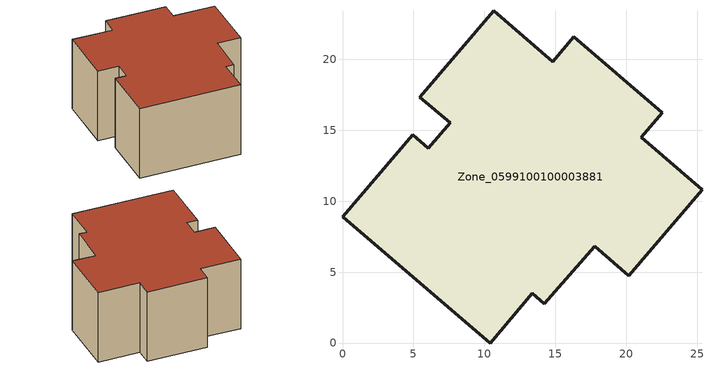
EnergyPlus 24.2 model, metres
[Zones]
Zone_0599100100003881
 floor ground (C_G): 14.82,19.84 16.32,21.58 22.54,16.25 21.05,14.51 25.35,10.82 20.17,4.74 17.8,6.82 14.23,2.77 13.39,3.5 10.4,0 0,8.91 4.95,14.67 6.04,13.74 7.58,15.53 5.46,17.34 10.65,23.41 z0
 wall outside (C_F): 5.46,17.34 7.58,15.53 6.04,13.74 4.95,14.67 0,8.91 10.4,0 13.39,3.5 14.23,2.77 17.8,6.82 20.17,4.74 25.35,10.82 21.05,14.51 22.54,16.25 16.32,21.58 14.82,19.84 10.65,23.41 5.46,17.34 z0:10.27
 roof outside (C_R): 14.82,19.84 10.65,23.41 5.46,17.34 7.58,15.53 6.04,13.74 4.95,14.67 0,8.91 10.4,0 13.39,3.5 14.23,2.77 17.8,6.82 20.17,4.74 25.35,10.82 21.05,14.51 22.54,16.25 16.32,21.58 z10.27
[BUILDING]
Pand.0599100100003881: North Axis=0; Terrain=City; Loads Convergence Tolerance Value=0.04; Temperature Convergence Tolerance Value=0.4; Solar Distribution=FullExterior; Maximum Number of Warmup Days=25; Minimum Number of Warmup Days=1
[Site:Location]
Rotterdam.The.Hague.AP_ZH_NLD Design_Conditions: Latitude=51.96; Longitude=4.45; Time Zone=1; Elevation=-4.5
[SITE:GROUNDTEMPERATURE:BUILDINGSURFACE]
18, 18, 18, 18, 18, 18, 18, 18, 18, 18, 18, 18
[MATERIAL] Thermal Absorptance=0.9; Solar Absorptance=0.7; Visible Absorptance=0.7
Name | Roughness | Thickness | Conductivity | Density | Specific Heat
G.D.2006-2014 | MediumSmooth | 0.15 | 0.06 | 540 | 1210
F.D.2006-2014 | Rough | 0.3 | 0.12 | 1920 | 840
R.D.2006-2014 | MediumRough | 0.2 | 0.08 | 1500 | 1000
[CONSTRUCTION]
C_G: G.D.2006-2014
C_F: F.D.2006-2014
C_R: R.D.2006-2014
[ZONE]
Zone_0599100100003881: Type=1; Multiplier=1; Ceiling Height=Autocalculate; Volume=Autocalculate; Floor Area=autocalculate; Part of Total Floor Area=Yes
[ZONEINFILTRATION:DESIGNFLOWRATE]
Infil_Zone_0599100100003881: Zone or ZoneList or Space or SpaceList=Zone_0599100100003881; Schedule=AlwaysOn; Design Flow Rate Calculation Method=Flow/Area; Flow Rate per Floor Area=0.0021; Constant Term Coefficient=1; Temperature Term Coefficient=0; Velocity Term Coefficient=0; Velocity Squared Term Coefficient=0
[HVACTEMPLATE:ZONE:IDEALLOADSAIRSYSTEM]
Zone_0599100100003881: Maximum Heating Supply Air Temperature=50; Minimum Cooling Supply Air Temperature=13; Maximum Heating Supply Air Humidity Ratio=0.0156; Minimum Cooling Supply Air Humidity Ratio=0.0077; Heating Limit=NoLimit; Cooling Limit=NoLimit; Dehumidification Control Type=ConstantSensibleHeatRatio; Cooling Sensible Heat Ratio=0.7; Dehumidification Setpoint=60; Humidification Control Type=None; Humidification Setpoint=30; Outdoor Air Method=None; Outdoor Air Flow Rate per Person=0.00944; Outdoor Air Flow Rate per Zone Floor Area=0; Outdoor Air Flow Rate per Zone=0; Demand Controlled Ventilation Type=None; Outdoor Air Economizer Type=NoEconomizer; Heat Recovery Type=None; Sensible Heat Recovery Effectiveness=0.7; Latent Heat Recovery Effectiveness=0.65
[ZONECONTROL:THERMOSTAT]
ThermostatControl_Zone_0599100100003881: Zone or ZoneList=Zone_0599100100003881; Control Type Schedule=DualSetpointControlType; Control 1=Thermostat_Zone_0599100100003881; Temperature Difference Between Cutout And Setpoint=0
[THERMOSTATSETPOINT:DUALSETPOINT]
Thermostat_Zone_0599100100003881: Heating Setpoint Temperature Schedule=HeatingSetpoint_Zone_0599100100003881; Cooling Setpoint Temperature Schedule=CoolingSetpoint_Zone_0599100100003881
[SCHEDULE:COMPACT]
HeatingSetpoint_Zone_0599100100003881: Through: 12/31, For: AllDays, Until: 24:00, 21
CoolingSetpoint_Zone_0599100100003881: Through: 12/31, For: AllDays, Until: 24:00, 24
DualSetpointControlType: Through: 12/31, For: AllDays, Until: 24:00, 4
AlwaysOn: Through: 12/31, For: AllDays, Until: 24:00, 1
